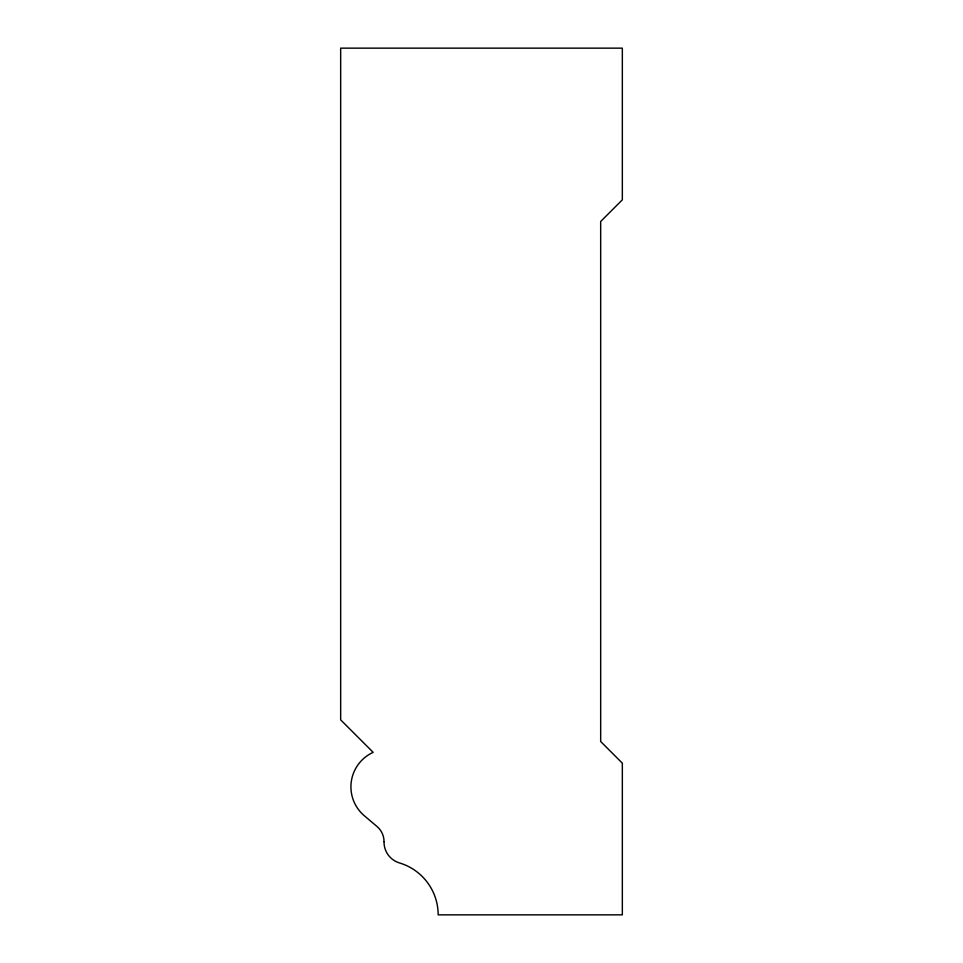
<?xml version="1.0" encoding="UTF-8"?>
<svg xmlns="http://www.w3.org/2000/svg" width="963" height="963" viewBox="0 0 963 963"><rect width="100%" height="100%" fill="white"/><g stroke="black" fill="none" stroke-linecap="round" stroke-linejoin="round"><path stroke-width="1.44" d="M384.032 841.614L384.032 842.144A21.668 21.668 0 0 0 399.501 862.944A54.169 54.169 0 0 1 438.165 914.85L622.339 914.85L622.339 763.178L600.671 741.51L600.671 221.49L622.339 199.823L622.339 48.15L340.661 48.15L340.661 719.843L373.163 752.344A37.894 37.894 0 0 0 364.315 815.757L377.099 826.579A19.645 19.645 0 0 1 384.032 841.614"/></g></svg>
